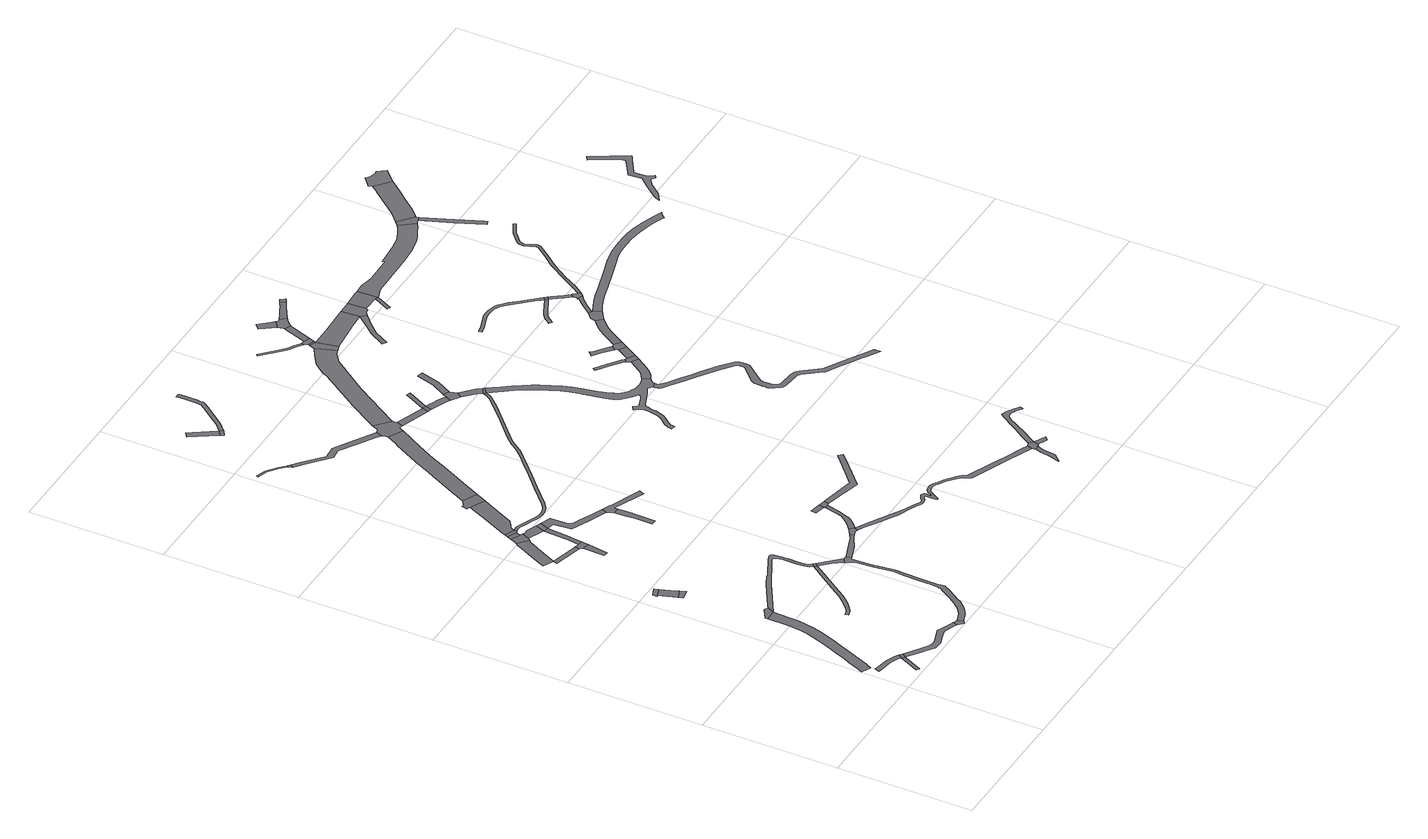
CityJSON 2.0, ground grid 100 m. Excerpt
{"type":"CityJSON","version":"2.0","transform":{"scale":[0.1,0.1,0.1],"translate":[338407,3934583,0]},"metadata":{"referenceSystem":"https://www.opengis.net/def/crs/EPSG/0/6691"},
"CityObjects":{
"road1":{"type":"Road","attributes":{"RoadStructureAttribute.sectionType":"1"},"geometry":[{"type":"MultiSurface","lod":"1","boundaries":[[[0,1,2,3,4,5,6,7,8,9]]]}]},
"road2":{"type":"Road","geometry":[{"type":"MultiSurface","lod":"1","boundaries":[[[8,10,11,12,9]]]}]},
"road3":{"type":"Road","attributes":{"function":"3","RoadStructureAttribute.sectionType":"1"},"geometry":[{"type":"MultiSurface","lod":"1","boundaries":[[[13,14,15,16,17,18,19,20,21,22,23,24,25,26,27,28,29,30,31,32,33,34,35,36,37,38,39,40,41,42]]]}]},
"road4":{"type":"Road","attributes":{"RoadStructureAttribute.sectionType":"1"},"geometry":[{"type":"MultiSurface","lod":"1","boundaries":[[[43,44,45,46,47,48,49,50,51,52,53,12,11,10,54,55,56,57,11,58,59,60,61,62,63,64,65,66,67,68,69]]]}]},
"road5":{"type":"Road","geometry":[{"type":"MultiSurface","lod":"1","boundaries":[[[70,13,42,71,72]]]}]},
"road6":{"type":"Road","geometry":[{"type":"MultiSurface","lod":"1","boundaries":[[[73,74,75,76,77]]]}]},
"road7":{"type":"Road","attributes":{"function":"3","RoadStructureAttribute.sectionType":"1"},"geometry":[{"type":"MultiSurface","lod":"1","boundaries":[[[78,79,76,75,80]]]}]},
"road8":{"type":"Road","geometry":[{"type":"MultiSurface","lod":"1","boundaries":[[[78,80,81,82]]]}]},
"road9":{"type":"Road","geometry":[{"type":"MultiSurface","lod":"1","boundaries":[[[83,84,85,86,43,69]]]}]},
"road10":{"type":"Road","attributes":{"RoadStructureAttribute.sectionType":"1"},"geometry":[{"type":"MultiSurface","lod":"1","boundaries":[[[87,88,89,90,91,92,93,94,95,96,97,98,99,100,101,102,103,104,105,106,107,108,109,110]]]}]},
"road11":{"type":"Road","attributes":{"RoadStructureAttribute.sectionType":"1"},"geometry":[{"type":"MultiSurface","lod":"1","boundaries":[[[111,112,113,114,115,116,117,118,119,120,121,122,123,124,125,126,127,128,129,130,131,132,133,134,135,136,137,138,139,140,71,42,141,142,143,144,145,146,147,148,149,150,151,152,153,154,155,156,157,158]]]}]},
"road12":{"type":"Road","attributes":{"function":"3","RoadStructureAttribute.sectionType":"1"},"geometry":[{"type":"MultiSurface","lod":"1","boundaries":[[[159,160,161,162,163,164,165,166,167,168,169]]]}]},
"road13":{"type":"Road","attributes":{"RoadStructureAttribute.sectionType":"1"},"geometry":[{"type":"MultiSurface","lod":"1","boundaries":[[[170,159,171,172,173,174]]]}]},
"road14":{"type":"Road","attributes":{"RoadStructureAttribute.sectionType":"1"},"geometry":[{"type":"MultiSurface","lod":"1","boundaries":[[[175,176,177,178,179,180,181,182,183,184,185,186,187,188,189,190,191,192,193,194,195,196,85,84,197,198,199,200,201,202,203,204,205,206,207,208,209,210,211,212,213,214,215,216,217,218,219,220,221,222]]]}]},
"road15":{"type":"Road","geometry":[{"type":"MultiSurface","lod":"1","boundaries":[[[223,224,225,226]]]}]},
"road16":{"type":"Road","geometry":[{"type":"MultiSurface","lod":"1","boundaries":[[[227,164,163,228,229,230,231,232]]]}]},
"road17":{"type":"Road","geometry":[{"type":"MultiSurface","lod":"1","boundaries":[[[174,173,223,226,233,234]]]}]},
"road18":{"type":"Road","geometry":[{"type":"MultiSurface","lod":"1","boundaries":[[[231,235,236,237,238,232]]]}]},
"road19":{"type":"Road","attributes":{"RoadStructureAttribute.sectionType":"1"},"geometry":[{"type":"MultiSurface","lod":"1","boundaries":[[[239,240,238,237,241,242]]]}]},
"road20":{"type":"Road","attributes":{"RoadStructureAttribute.sectionType":"1"},"geometry":[{"type":"MultiSurface","lod":"1","boundaries":[[[243,244,245,246,247,248,249,234,233]]]}]},
"road21":{"type":"Road","attributes":{"RoadStructureAttribute.sectionType":"1"},"geometry":[{"type":"MultiSurface","lod":"1","boundaries":[[[229,250,251,252,253,254,230]]]}]},
"road22":{"type":"Road","geometry":[{"type":"MultiSurface","lod":"1","boundaries":[[[111,158,87,110,255]]]}]},
"road23":{"type":"Road","geometry":[{"type":"MultiSurface","lod":"1","boundaries":[[[110,256,257,222,221,258,255]]]}]},
"road24":{"type":"Road","geometry":[{"type":"MultiSurface","lod":"1","boundaries":[[[259,252,251,247,246]]]}]},
"road25":{"type":"Road","attributes":{"function":"3","RoadStructureAttribute.sectionType":"1"},"geometry":[{"type":"MultiSurface","lod":"1","boundaries":[[[260,261,262,239,242,263,264,265,266,267,268,269]]]}]},
"road26":{"type":"Road","attributes":{"RoadStructureAttribute.sectionType":"1"},"geometry":[{"type":"MultiSurface","lod":"1","boundaries":[[[270,271,272,273,274,275,276,277,278,279,280,259,246]]]}]},
"road27":{"type":"Road","geometry":[{"type":"MultiSurface","lod":"1","boundaries":[[[281,282,283,284,285,286,269,268,287,288]]]}]},
"road28":{"type":"Road","attributes":{"RoadStructureAttribute.sectionType":"1"},"geometry":[{"type":"MultiSurface","lod":"1","boundaries":[[[219,289,290,291,292,293,294,295,296,220]]]}]},
"road29":{"type":"Road","attributes":{"RoadStructureAttribute.sectionType":"1"},"geometry":[{"type":"MultiSurface","lod":"1","boundaries":[[[297,298,299,300,301,302,303,304]]]}]},
"road30":{"type":"Road","attributes":{"RoadStructureAttribute.sectionType":"1"},"geometry":[{"type":"MultiSurface","lod":"1","boundaries":[[[305,306,307,308,309,310,311,312,313,314]]]}]},
"road31":{"type":"Road","geometry":[{"type":"MultiSurface","lod":"1","boundaries":[[[315,305,314,316,317]]]}]},
"road32":{"type":"Road","geometry":[{"type":"MultiSurface","lod":"1","boundaries":[[[318,319,320,293,292,321,322,323]]]}]},
"road33":{"type":"Road","geometry":[{"type":"MultiSurface","lod":"1","boundaries":[[[273,297,304,324,325,326,327,328,329,274]]]}]},
"road34":{"type":"Road","attributes":{"RoadStructureAttribute.sectionType":"1"},"geometry":[{"type":"MultiSurface","lod":"1","boundaries":[[[330,331,332,333,334,335,336,319,318,337,338,339,340,341,342,343]]]}]},
"road35":{"type":"Road","attributes":{"function":"3","RoadStructureAttribute.sectionType":"1"},"geometry":[{"type":"MultiSurface","lod":"1","boundaries":[[[344,345,346,347,348,349,350,351,352,353,354,355,356,357,281,288]]]}]},
"road36":{"type":"Road","geometry":[{"type":"MultiSurface","lod":"1","boundaries":[[[358,359,360,361]]]}]},
"road37":{"type":"Road","attributes":{"RoadStructureAttribute.sectionType":"1"},"geometry":[{"type":"MultiSurface","lod":"1","boundaries":[[[316,362,363,364,365,366,367,368,369,370,371,372,317]]]}]},
"road38":{"type":"Road","attributes":{"RoadStructureAttribute.sectionType":"1"},"geometry":[{"type":"MultiSurface","lod":"1","boundaries":[[[373,374,375,376,377]]]}]},
"road39":{"type":"Road","geometry":[{"type":"MultiSurface","lod":"1","boundaries":[[[378,379,380,361,360,330,343]]]}]},
"road40":{"type":"Road","geometry":[{"type":"MultiSurface","lod":"1","boundaries":[[[376,381,382,383,377]]]}]},
"road41":{"type":"Road","attributes":{"RoadStructureAttribute.sectionType":"1"},"geometry":[{"type":"MultiSurface","lod":"1","boundaries":[[[383,384,385,386,387,388,389,390,391,392,393,394,395,396,397,398,399,400,401,402,403,404,377]]]}]},
"road42":{"type":"Road","geometry":[{"type":"MultiSurface","lod":"1","boundaries":[[[405,406,407,408,409,368,367,410,411,351,350,412,413,414,415]]]}]},
"road43":{"type":"Road","attributes":{"RoadStructureAttribute.sectionType":"1"},"geometry":[{"type":"MultiSurface","lod":"1","boundaries":[[[378,416,417,418,419,420,421,422,423,424,425,379]]]}]},
"road44":{"type":"Road","geometry":[{"type":"MultiSurface","lod":"1","boundaries":[[[426,427,428,429,430,431,432,433,434,435,436,437,438,439,440,441,442,443,444,445,446,447,448,449,450,451,452,453,454,455,456,457,458,459,460,461,462,463,464,465,466,467,468,469,470,471,472,473,474,475,476,477,478,479,480,481,482,483,484,485,486,487,488,489,490,491,492,493,494,495,496,497,498,499,242,241,500,501,502,503,504,505,506,507,508,509,510,511,512,513,514,515,516,517,518,519,520,521,522,523,524,525,526,527,528,529,530,531,532,533,534,535,536,537,538,539,540,541,458,542,543,544,545,546,547,548,549,550,551,552,553,554,555,556,557,558,559,560,561,562,563,564,565,566,567,568,569,570,571,572,573,574,575,576,577,578,579,580,581,582,583,584,585,586,587,588,589,590,591,592,593,594,595,596,597,598,599,600,601,602]]]}]},
"road45":{"type":"Road","geometry":[{"type":"MultiSurface","lod":"1","boundaries":[[[603,604,605,606,607,608,609,610,611,612,613,614,615,616,617,618,619,620,621,622,623,624,625,626,627,628,629,630,631,632,633,318,323,634,635,636,637,638,639,640,641,642,643,644,645,646,647,648,649,650,651,652,653,654,655,656,657,658,659,660,661,662,663,664,665]]]}]},
"road46":{"type":"Road","attributes":{"RoadStructureAttribute.sectionType":"1"},"geometry":[{"type":"MultiSurface","lod":"1","boundaries":[[[414,666,667,415]]]}]},
"road47":{"type":"Road","geometry":[{"type":"MultiSurface","lod":"1","boundaries":[[[666,668,669,670,667]]]}]},
"road48":{"type":"Road","geometry":[{"type":"MultiSurface","lod":"1","boundaries":[[[671,672,670,669]]]}]},
"road49":{"type":"Road","attributes":{"RoadStructureAttribute.sectionType":"1"},"geometry":[{"type":"MultiSurface","lod":"1","boundaries":[[[668,673,674,675,676,677,678,679,680,681,682,683,684,669]]]}]},
"road50":{"type":"Road","attributes":{"function":"3","RoadStructureAttribute.sectionType":"1"},"geometry":[{"type":"MultiSurface","lod":"1","boundaries":[[[685,686,687,688,689,690,691,692,693,694,695,696,407,406,697,698,699,700,701,702]]]}]},
"road51":{"type":"Road","geometry":[{"type":"MultiSurface","lod":"1","boundaries":[[[703,704,705,706,707,708,679,678]]]}]},
"road52":{"type":"Road","attributes":{"RoadStructureAttribute.sectionType":"1"},"geometry":[{"type":"MultiSurface","lod":"1","boundaries":[[[709,710,711,712,706,705,713,714,715,716]]]}]},
"road53":{"type":"Road","geometry":[{"type":"MultiSurface","lod":"1","boundaries":[[[459,458,457,709,716]]]}]},
"road54":{"type":"Road","attributes":{"RoadStructureAttribute.sectionType":"1"},"geometry":[{"type":"MultiSurface","lod":"1","boundaries":[[[707,717,718,719,720,721,722,708]]]}]},
"road55":{"type":"Road","attributes":{"RoadStructureAttribute.sectionType":"1"},"geometry":[{"type":"MultiSurface","lod":"1","boundaries":[[[723,724,725,726,727,728,729,730,731,732,733,734,735,736]]]}]},
"road56":{"type":"Road","geometry":[{"type":"MultiSurface","lod":"1","boundaries":[[[736,735,737,738,739,603,665]]]}]},
"road57":{"type":"Road","geometry":[{"type":"MultiSurface","lod":"1","boundaries":[[[737,740,741,742,743,744,738]]]}]},
"road58":{"type":"Road","attributes":{"RoadStructureAttribute.sectionType":"1"},"geometry":[{"type":"MultiSurface","lod":"1","boundaries":[[[745,746,747,748,749,750,751,752,753,754]]]}]},
"road59":{"type":"Road","geometry":[{"type":"MultiSurface","lod":"1","boundaries":[[[755,756,757,758,759,760,685,702]]]}]},
"road60":{"type":"Road","attributes":{"RoadStructureAttribute.sectionType":"1"},"geometry":[{"type":"MultiSurface","lod":"1","boundaries":[[[758,757,761,762]]]}]},
"road61":{"type":"Road","geometry":[{"type":"MultiSurface","lod":"1","boundaries":[[[761,763,764,765,745,754,762]]]}]},
"road62":{"type":"Road","attributes":{"RoadStructureAttribute.sectionType":"1"},"geometry":[{"type":"MultiSurface","lod":"1","boundaries":[[[766,767,768,769,770,771,772,773,774,775,776,777,778,779,780,781,782,783,784,785,786,787,788,789,790,791,792,793,739,738]]]}]},
"road63":{"type":"Road","attributes":{"RoadStructureAttribute.sectionType":"1"},"geometry":[{"type":"MultiSurface","lod":"1","boundaries":[[[763,794,795,796,764]]]}]},
"road64":{"type":"Road","attributes":{"RoadStructureAttribute.sectionType":"1"},"geometry":[{"type":"MultiSurface","lod":"1","boundaries":[[[797,798,799,800,801,802,803]]]}]},
"road65":{"type":"Road","geometry":[{"type":"MultiSurface","lod":"1","boundaries":[[[430,804,805,806,807,808,809,810,811,812,431]]]}]},
"road66":{"type":"Road","attributes":{"RoadStructureAttribute.sectionType":"1"},"geometry":[{"type":"MultiSurface","lod":"1","boundaries":[[[813,814,815,816,817,818,819,820]]]}]},
"road67":{"type":"Road","geometry":[{"type":"MultiSurface","lod":"1","boundaries":[[[821,822,803,802,823,824,796,795,825,826]]]}]},
"road68":{"type":"Road","attributes":{"RoadStructureAttribute.sectionType":"1"},"geometry":[{"type":"MultiSurface","lod":"1","boundaries":[[[827,828,829,757,756,830,831,832,833]]]}]},
"road69":{"type":"Road","attributes":{"RoadStructureAttribute.sectionType":"1"},"geometry":[{"type":"MultiSurface","lod":"1","boundaries":[[[834,835,836,837,838,839,840,833]]]}]},
"road70":{"type":"Road","geometry":[{"type":"MultiSurface","lod":"1","boundaries":[[[819,841,808,807,842,843,844,845,820]]]}]},
"road71":{"type":"Road","attributes":{"RoadStructureAttribute.sectionType":"1"},"geometry":[{"type":"MultiSurface","lod":"1","boundaries":[[[846,847,848,849,850,851,852]]]}]},
"road72":{"type":"Road","attributes":{"RoadStructureAttribute.sectionType":"1"},"geometry":[{"type":"MultiSurface","lod":"1","boundaries":[[[853,854,855,856,857,858,859,860,861,862,863,864,865,866,867,868,869,870,871,872,873,874,875,876,877,878,879,880,881,882,883,884,885,886,887,888,889,890,891,892,893,894,895,896,897,898,899,900,901,902,903,904,905,906,907,908,909,910,911,912,913,914,915,916,917,918,919,920,921,922,923,924,925,926,927,928,426,602]]]}]},
"road73":{"type":"Road","attributes":{"RoadStructureAttribute.sectionType":"1"},"geometry":[{"type":"MultiSurface","lod":"1","boundaries":[[[929,930,844,843,931,932]]]}]},
"road74":{"type":"Road","attributes":{"RoadStructureAttribute.sectionType":"1"},"geometry":[{"type":"MultiSurface","lod":"1","boundaries":[[[933,934,935,821,826,936,937,938,939]]]}]},
"road75":{"type":"Road","geometry":[{"type":"MultiSurface","lod":"1","boundaries":[[[940,941,942,846,852,943,929,932]]]}]},
"road76":{"type":"Road","geometry":[{"type":"MultiSurface","lod":"1","boundaries":[[[944,945,946,947,948,827,833,840]]]}]},
"road77":{"type":"Road","geometry":[{"type":"MultiSurface","lod":"1","boundaries":[[[949,950,951,939,938]]]}]},
"road78":{"type":"Road","attributes":{"RoadStructureAttribute.sectionType":"1"},"geometry":[{"type":"MultiSurface","lod":"1","boundaries":[[[952,953,954,955,956,941,940,957,958,959,960,961,962,963,964]]]}]},
"road79":{"type":"Road","geometry":[{"type":"MultiSurface","lod":"1","boundaries":[[[965,966,967,968,969]]]}]},
"road80":{"type":"Road","geometry":[{"type":"MultiSurface","lod":"1","boundaries":[[[968,970,971,972,973,947,946,974,975,969]]]}]},
"road81":{"type":"Road","attributes":{"RoadStructureAttribute.sectionType":"1"},"geometry":[{"type":"MultiSurface","lod":"1","boundaries":[[[976,977,978,979,980,981,982,983,984,985,986,987,988,989,990,991,992,993,994,995,996,997,998,999,1000,1001,1002,1003,1004,1005]]]}]},
"road82":{"type":"Road","attributes":{"RoadStructureAttribute.sectionType":"1"},"geometry":[{"type":"MultiSurface","lod":"1","boundaries":[[[1006,1007,1008,1009,1010,1011,1012,1013,1014,1015,1016,1017,1018,1019,1020,1021,1022,1005]]]}]},
"road83":{"type":"Road","geometry":[{"type":"MultiSurface","lod":"1","boundaries":[[[963,1023,1024,1025,1026,1027,1028,964]]]}]},
"road84":{"type":"Road","attributes":{"RoadStructureAttribute.sectionType":"1"},"geometry":[{"type":"MultiSurface","lod":"1","boundaries":[[[1029,1030,1031,1026,1025,1032,1033,1034,1035]]]}]},
"road85":{"type":"Road","geometry":[{"type":"MultiSurface","lod":"1","boundaries":[[[1022,1036,1037,976,1005]]]}]},
"road86":{"type":"Road","attributes":{"RoadStructureAttribute.sectionType":"1"},"geometry":[{"type":"MultiSurface","lod":"1","boundaries":[[[1038,1039,1037,1036,1040,1041,1042,1043]]]}]},
"road87":{"type":"Road","geometry":[{"type":"MultiSurface","lod":"1","boundaries":[[[1034,1044,1045,1046,1047,1048,1049,1043,1042,1050,1051,1035]]]}]},
"road88":{"type":"Road","attributes":{"function":"3","RoadStructureAttribute.sectionType":"1"},"geometry":[{"type":"MultiSurface","lod":"1","boundaries":[[[1052,1053,1054,1055,1056,1057,1058,1059,1060,1061,1062,1063,1064,970,968,1065,1066,1067,1068,1069,1070,1071,1072,1073,1074,1075]]]}]},
"road89":{"type":"Road","attributes":{"RoadStructureAttribute.sectionType":"1"},"geometry":[{"type":"MultiSurface","lod":"1","boundaries":[[[1076,1077,1078,1079,1080,1081,1082,1083,1084,1085,1086,1087,1088,1089,1090,1091,1092,1093,1094,1095,1096,1097,1098,1099,1100,1101,1102,1103,1104,1105,1106,1107,1108,1109,1047,1046]]]}]},
"road90":{"type":"Road","attributes":{"RoadStructureAttribute.sectionType":"1"},"geometry":[{"type":"MultiSurface","lod":"1","boundaries":[[[1023,1110,1111,1112,1113,1114,1115,1116,1117,1118,1119,1120,1121,1122,1123,1124,1125,1126,1127,1128,1129,1130,1131,1132,1133,1134,1135,1136,1137,1138,1139,1140,1141,1142,1143,1144,1145,1146,1147,1148,1149,1150,1151,1152,1024]]]}]},
"road91":{"type":"Road","geometry":[{"type":"MultiSurface","lod":"1","boundaries":[[[1153,1154,1155,1156,1157,1158,1159,1052,1075]]]}]},
"road92":{"type":"Road","attributes":{"RoadStructureAttribute.sectionType":"1"},"geometry":[{"type":"MultiSurface","lod":"1","boundaries":[[[1160,1161,1162,1163,1164,1156,1155]]]}]},
"road93":{"type":"Road","attributes":{"function":"3","RoadStructureAttribute.sectionType":"1"},"geometry":[{"type":"MultiSurface","lod":"1","boundaries":[[[1165,1166,1167,1168,1169,1170,1171,1158,1157,1172,1173,1174,1175,1176,1177]]]}]},
"road94":{"type":"Road","geometry":[{"type":"MultiSurface","lod":"1","boundaries":[[[1178,1179,1180,1181,1182,1183,1184,1165,1177,1185,1186,1187]]]}]},
"road95":{"type":"Road","geometry":[{"type":"MultiSurface","lod":"1","boundaries":[[[1188,1189,1190,1191,1192,1193,1194,1195,1196,1197,1198,1199,1200,1201,1202,1203,1204,1205,1206,1207,1208,1209,1210,1211,1212,1213,1214,1215,1216,1217,1218,1219,1220,1221,1222,1223,1224,1225,1226]]]}]}
},
"vertices":[
[260,240,0],[199,265,0],[114,281,0],[81,290,0],[68,254,0],[111,244,0],[189,230,0],[244,207,0],[267,194,0],[287,224,0],
[264,188,0],[288,177,0],[310,207,0],
[236,1163,0],[236,1130,0],[236,1038,0],[233,985,0],[225,929,0],[222,917,0],[217,885,0],[216,880,0],[195,808,0],[155,697,0],[117,603,0],[87,529,0],[69,488,0],[64,475,0],[31,397,0],[10,352,0],[78,320,0],[100,367,0],[155,498,0],[185,570,0],[197,599,0],[226,671,0],[267,785,0],[276,816,0],[289,863,0],[299,917,0],[308,977,0],[311,1035,0],[315,1132,0],[317,1171,0],
[767,74,0],[757,78,0],[682,107,0],[642,125,0],[541,89,0],[519,84,0],[498,85,0],[474,92,0],[417,128,0],[415,129,0],[331,191,0],[260,178,0],[194,43,0],[217,29,0],[283,164,0],[309,162,0],[392,101,0],[397,97,0],[444,62,0],[470,47,0],[489,43,0],[506,41,0],[532,43,0],[595,63,0],[657,80,0],[752,43,0],[755,42,0],
[235,1187,0],[343,1223,0],[317,1237,0],
[112,1958,0],[115,1926,0],[122,1927,0],[185,1950,0],[174,1980,0],
[232,1824,0],[222,1849,0],[166,1797,0],
[178,1765,0],[251,1778,0],
[791,4,0],[817,22,0],[800,62,0],[779,69,0],
[881,1164,0],[823,1084,0],[730,953,0],[673,869,0],[641,833,0],[638,830,0],[610,801,0],[576,770,0],[556,757,0],[541,749,0],[530,745,0],[516,743,0],[520,718,0],[536,721,0],[551,726,0],[569,736,0],[591,750,0],[627,783,0],[655,812,0],[656,813,0],[693,853,0],[750,939,0],[843,1069,0],[898,1152,0],
[905,1188,0],[903,1190,0],[891,1202,0],[887,1212,0],[884,1232,0],[880,1287,0],[880,1351,0],[873,1445,0],[872,1453,0],[871,1461,0],[868,1468,0],[867,1471,0],[866,1473,0],[865,1475,0],[862,1477,0],[861,1478,0],[860,1478,0],[859,1479,0],[857,1479,0],[855,1479,0],[849,1480,0],[812,1469,0],[784,1456,0],[704,1415,0],[674,1400,0],[649,1388,0],[646,1394,0],[566,1354,0],[436,1278,0],[364,1236,0],[382,1209,0],[452,1250,0],[581,1326,0],[660,1365,0],[715,1392,0],[817,1445,0],[834,1446,0],[840,1442,0],[847,1430,0],[854,1408,0],[857,1387,0],[856,1352,0],[856,1286,0],[860,1229,0],[864,1206,0],[869,1192,0],[877,1178,0],[885,1169,0],
[136,2707,0],[144,2723,0],[197,2831,0],[252,2938,0],[263,2949,0],[195,3012,0],[180,2994,0],[158,2950,0],[142,2916,0],[87,2799,0],[61,2741,0],
[229,2683,0],[128,2673,0],[212,2651,0],[336,2620,0],[344,2654,0],
[1040,972,0],[1045,963,0],[1047,958,0],[1055,932,0],[1063,809,0],[1078,680,0],[1075,602,0],[1070,494,0],[1069,383,0],[1068,369,0],[1067,357,0],[1062,336,0],[1061,335,0],[1058,321,0],[1041,290,0],[996,220,0],[958,167,0],[935,140,0],[913,117,0],[890,99,0],[864,84,0],[826,70,0],[849,33,0],[883,46,0],[911,63,0],[937,82,0],[967,111,0],[992,141,0],[1015,177,0],[1029,197,0],[1076,270,0],[1095,304,0],[1096,307,0],[1096,317,0],[1095,325,0],[1092,339,0],[1088,370,0],[1090,493,0],[1095,601,0],[1098,680,0],[1084,802,0],[1083,810,0],[1073,956,0],[1072,990,0],[1085,995,0],[1074,1029,0],[1055,1032,0],[1018,1011,0],
[354,2595,0],[350,2441,0],[384,2437,0],[404,2588,0],
[205,3031,0],[280,2967,0],[281,2968,0],[305,3022,0],[288,3030,0],[218,3061,0],
[410,2641,0],[376,2646,0],
[297,3059,0],[300,3065,0],[301,3067,0],[233,3097,0],
[243,3120,0],[235,3100,0],[318,3071,0],[314,3091,0],
[422,2727,0],[424,2746,0],[435,2907,0],[436,2907,0],[400,2910,0],[389,2749,0],[389,2745,0],
[384,2925,0],[401,2917,0],[428,2986,0],[354,3017,0],[323,3015,0],
[920,1173,0],
[967,1081,0],[1015,1015,0],[988,1101,0],
[462,2972,0],
[317,3283,0],[266,3173,0],[263,3167,0],[334,3129,0],[358,3140,0],[387,3161,0],[392,3166,0],[437,3258,0],[511,3409,0],[401,3463,0],
[493,2896,0],[505,2766,0],[627,2709,0],[772,2651,0],[788,2688,0],[718,2720,0],[623,2761,0],[564,2789,0],[548,2817,0],[541,2943,0],[470,2969,0],
[444,3540,0],[422,3525,0],[408,3517,0],[390,3516,0],[381,3475,0],[393,3470,0],[526,3440,0],[550,3490,0],
[1191,1033,0],[1281,1082,0],[1305,1093,0],[1313,1096,0],[1304,1123,0],[1265,1102,0],[1226,1086,0],[1082,1032,0],
[794,2600,0],[798,2522,0],[801,2447,0],[799,2325,0],[839,2323,0],[842,2489,0],[842,2498,0],[838,2601,0],
[246,4738,0],[203,4780,0],[128,4838,0],[114,4844,0],[51,4863,0],[47,4848,0],[109,4830,0],[121,4825,0],[193,4769,0],[235,4727,0],
[251,4733,0],[246,4700,0],[264,4722,0],
[1381,1129,0],[1357,1160,0],[1337,1144,0],[1347,1108,0],[1361,1106,0],[1368,1103,0],
[837,2626,0],[1064,2528,0],[1080,2565,0],[1043,2582,0],[856,2658,0],[850,2661,0],
[1492,1406,0],[1468,1309,0],[1458,1270,0],[1444,1250,0],[1422,1220,0],[1401,1197,0],[1369,1169,0],[1393,1140,0],[1431,1175,0],[1450,1195,0],[1460,1212,0],[1472,1234,0],[1493,1303,0],[1517,1400,0],
[602,3599,0],[696,3785,0],[714,3823,0],[781,3960,0],[881,4143,0],[895,4167,0],[938,4246,0],[835,4303,0],[791,4224,0],[778,4200,0],[676,4014,0],[613,3884,0],[590,3838,0],[496,3651,0],
[1416,1470,0],[1410,1430,0],[1487,1413,0],[1496,1451,0],
[342,4618,0],[468,4510,0],[544,4523,0],[666,4446,0],[792,4366,0],[823,4344,0],[843,4389,0],[705,4472,0],[550,4565,0],[454,4557,0],[318,4679,0],
[280,5458,0],[254,5496,0],[214,5468,0],[331,5286,0],[374,5313,0],
[1538,1407,0],[1545,1441,0],[1504,1449,0],
[348,5260,0],[391,5288,0],[394,5291,0],
[452,5345,0],[484,5387,0],[568,5495,0],[590,5527,0],[596,5535,0],[602,5556,0],[604,5574,0],[606,5599,0],[606,5667,0],[604,5727,0],[604,5736,0],[574,5735,0],[574,5718,0],[576,5667,0],[576,5600,0],[573,5561,0],[569,5548,0],[552,5525,0],[544,5513,0],[460,5405,0],[430,5365,0],
[995,4343,0],[996,4358,0],[895,4448,0],[876,4409,0],[872,4398,0],[833,4324,0],[834,4315,0],[958,4281,0],[963,4283,0],[985,4275,0],[1001,4322,0],
[1546,1405,0],[1806,1338,0],[1813,1340,0],[2008,1524,0],[2060,1573,0],[2032,1598,0],[1986,1556,0],[1805,1391,0],[1794,1392,0],[1551,1440,0],
[2168,3027,0],[2168,3031,0],[2178,3055,0],[2200,3074,0],[2204,3077,0],[2174,3128,0],[2144,3116,0],[2116,3111,0],[2096,3112,0],[2050,3120,0],[2042,3124,0],[2021,3134,0],[2004,3144,0],[1976,3172,0],[1967,3182,0],[1958,3198,0],[1950,3216,0],[1944,3236,0],[1932,3267,0],[1918,3318,0],[1901,3397,0],[1901,3398,0],[1897,3413,0],[1879,3493,0],[1859,3554,0],[1831,3626,0],[1801,3690,0],[1778,3736,0],[1746,3785,0],[1709,3842,0],[1666,3901,0],[1605,3988,0],[1562,3958,0],[1544,3966,0],[1533,3940,0],[1531,3936,0],[1528,3930,0],[1525,3926,0],[1521,3920,0],[1515,3913,0],[1446,3842,0],[1338,3737,0],[1198,3609,0],[1176,3588,0],[1157,3568,0],[1142,3548,0],[1112,3507,0],[1102,3493,0],[1091,3478,0],[1047,3435,0],[992,3382,0],[894,3291,0],[789,3193,0],[656,3069,0],[637,3052,0],[624,3044,0],[609,3036,0],[593,3030,0],[582,3027,0],[566,3025,0],[559,3025,0],[550,3026,0],[542,3026,0],[534,3027,0],[521,3030,0],[517,3031,0],[512,3032,0],[497,3038,0],[473,3048,0],[364,3094,0],[357,3096,0],[350,3097,0],[344,3097,0],[336,3096,0],[324,3073,0],[339,3077,0],[345,3077,0],[349,3077,0],[354,3076,0],[358,3075,0],[395,3060,0],[461,3032,0],[490,3019,0],[506,3013,0],[511,3012,0],[516,3010,0],[531,3008,0],[540,3006,0],[549,3006,0],[559,3005,0],[568,3006,0],[586,3008,0],[600,3011,0],[617,3018,0],[634,3027,0],[648,3036,0],[670,3054,0],[803,3178,0],[907,3276,0],[1005,3367,0],[1055,3415,0],[1106,3465,0],[1118,3481,0],[1128,3496,0],[1158,3536,0],[1173,3555,0],[1190,3574,0],[1220,3602,0],[1351,3723,0],[1460,3828,0],[1530,3899,0],[1537,3908,0],[1542,3914,0],[1545,3919,0],[1549,3927,0],[1552,3932,0],[1628,3864,0],[1668,3811,0],[1706,3752,0],[1730,3708,0],[1752,3666,0],[1780,3604,0],[1808,3535,0],[1826,3478,0],[1840,3416,0],[1844,3399,0],[1847,3387,0],[1860,3310,0],[1869,3257,0],[1879,3213,0],[1888,3188,0],[1896,3172,0],[1912,3147,0],[1932,3122,0],[1968,3091,0],[1991,3076,0],[2014,3065,0],[2011,3061,0],[2007,3053,0],[2011,3050,0],[1979,3034,0],[1941,3020,0],[1920,3011,0],[1906,3006,0],[1899,3008,0],[1880,3039,0],[1849,3019,0],[1875,2977,0],[1880,2966,0],[1882,2953,0],[1880,2918,0],[1876,2884,0],[1871,2861,0],[1860,2832,0],[1842,2806,0],[1819,2780,0],[1804,2761,0],[1790,2733,0],[1783,2699,0],[1813,2693,0],[1819,2724,0],[1830,2745,0],[1842,2761,0],[1865,2787,0],[1887,2817,0],[1900,2853,0],[1905,2879,0],[1910,2915,0],[1918,2950,0],[1919,2960,0],[1934,2977,0],[1993,3000,0],[2026,3013,0],[2046,3021,0],[2066,3029,0],[2100,3049,0],[2127,3022,0],
[2707,546,0],[2665,564,0],[2528,622,0],[2433,662,0],[2243,741,0],[2219,778,0],[2209,789,0],[2196,804,0],[2122,858,0],[2080,883,0],[2055,898,0],[2022,911,0],[2005,909,0],[1981,906,0],[1954,888,0],[1932,850,0],[1930,850,0],[1928,852,0],[1930,886,0],[1927,903,0],[1904,914,0],[1875,898,0],[1855,883,0],[1842,880,0],[1831,882,0],[1792,901,0],[1729,929,0],[1678,957,0],[1657,969,0],[1497,1062,0],[1390,1123,0],[1413,1080,0],[1493,1032,0],[1643,942,0],[1669,932,0],[1721,910,0],[1784,883,0],[1824,863,0],[1842,859,0],[1864,864,0],[1886,881,0],[1905,891,0],[1909,889,0],[1910,885,0],[1907,829,0],[1908,814,0],[1912,797,0],[1916,796,0],[1921,796,0],[1948,838,0],[1969,874,0],[1988,886,0],[2020,890,0],[2046,880,0],[2070,866,0],[2110,841,0],[2180,784,0],[2193,770,0],[2201,756,0],[2228,705,0],[2513,586,0],[2692,510,0],[2694,509,0],
[1202,4200,0],[1218,4248,0],
[1230,4191,0],[1247,4239,0],[1221,4252,0],
[1326,4398,0],[1299,4408,0],
[1262,4180,0],[1296,4166,0],[1304,4163,0],[1305,4162,0],[1349,4143,0],[1376,4127,0],[1401,4170,0],[1372,4188,0],[1335,4204,0],[1325,4208,0],[1316,4212,0],[1280,4226,0],
[1464,5182,0],[1404,5147,0],[1321,5093,0],[1280,5046,0],[1251,5007,0],[1238,4970,0],[1146,4837,0],[1085,4746,0],[1059,4708,0],[1029,4663,0],[1016,4644,0],[926,4502,0],[1219,4710,0],[1340,4873,0],[1369,4914,0],[1412,4974,0],[1477,5022,0],[1519,5038,0],
[1386,4121,0],[1428,4095,0],[1441,4085,0],[1470,4124,0],[1457,4178,0],[1417,4200,0],
[1595,4003,0],[1569,4036,0],[1535,4069,0],[1499,4103,0],[1459,4072,0],[1498,4035,0],[1533,3993,0],[1548,3976,0],
[1518,4289,0],[1559,4430,0],[1518,4442,0],[1516,4443,0],[1514,4437,0],[1476,4307,0],
[2687,436,0],[2683,414,0],[2673,362,0],[2661,311,0],[2653,287,0],[2656,290,0],[2704,340,0],[2708,366,0],[2716,423,0],[2720,449,0],[2729,470,0],[2730,472,0],[2742,487,0],[2699,478,0],
[2755,492,0],[2767,532,0],[2739,559,0],
[2774,489,0],[2788,482,0],[2824,463,0],[2848,487,0],[2808,509,0],
[1476,5283,0],[1436,5311,0],[1392,5337,0],[1357,5366,0],[1232,5486,0],[1218,5472,0],[1344,5351,0],[1380,5321,0],[1425,5294,0],[1465,5266,0],
[1535,5044,0],[1560,5050,0],[1529,5207,0],[1481,5224,0],[1469,5192,0],[1469,5191,0],
[1533,5219,0],[1485,5235,0],
[1548,5261,0],[1500,5277,0],[1480,5281,0],
[2837,648,0],[2870,702,0],[2889,733,0],[2915,781,0],[2918,785,0],[2926,795,0],[2941,806,0],[2958,811,0],[2966,810,0],[2976,809,0],[2997,801,0],[3000,800,0],[3053,766,0],[3053,767,0],[3063,789,0],[3011,823,0],[3010,823,0],[2995,833,0],[2986,839,0],[2977,843,0],[2939,857,0],[2932,857,0],[2927,853,0],[2917,836,0],[2852,732,0],[2848,726,0],[2832,702,0],[2783,630,0],
[1590,5386,0],[1612,5435,0],[1565,5454,0],
[1581,5573,0],[1521,5642,0],[1481,5609,0],[1497,5590,0],[1511,5570,0],[1556,5505,0],[1607,5543,0],
[2241,3098,0],[2270,3123,0],[2296,3157,0],[2356,3246,0],[2305,3277,0],[2304,3276,0],[2248,3192,0],[2227,3165,0],[2206,3147,0],
[2293,3341,0],[2215,3401,0],[2127,3462,0],[2113,3441,0],[2200,3381,0],[2276,3322,0],[2290,3309,0],[2310,3325,0],
[1637,5535,0],[1622,5530,0],[1567,5460,0],[1568,5459,0],[1642,5470,0],[1671,5493,0],
[1906,5216,0],[1817,5212,0],[1676,5205,0],[1578,5053,0],[1602,5057,0],[1776,5073,0],[1913,5083,0],
[1834,4986,0],[1785,4928,0],[1716,4810,0],[1747,4794,0],[1806,4902,0],[1872,4976,0],[1948,5044,0],
[2301,3289,0],[2364,3258,0],[2380,3284,0],[2330,3317,0],[2318,3319,0],
[2400,3465,0],[2321,3524,0],[2285,3553,0],[2272,3571,0],[2241,3538,0],[2298,3496,0],[2373,3435,0],
[2135,2977,0],[2150,2965,0],[2195,2931,0],[2288,2868,0],[2343,2830,0],[2403,2791,0],[2510,2715,0],[2522,2706,0],[2592,2648,0],[2598,2637,0],[2602,2607,0],[2598,2589,0],[2493,2479,0],[2487,2472,0],[2483,2466,0],[2481,2461,0],[2479,2457,0],[2478,2451,0],[2477,2447,0],[2475,2387,0],[2475,2368,0],[2475,2361,0],[2476,2350,0],[2478,2341,0],[2480,2333,0],[2494,2311,0],[2519,2275,0],[2532,2263,0],[2557,2256,0],[2666,2247,0],[2689,2242,0],[2692,2240,0],[2697,2236,0],[2704,2229,0],[2761,2154,0],[2799,2105,0],[2807,2097,0],[2864,2064,0],[2953,2012,0],[3051,1955,0],[3084,1936,0],[3171,1881,0],[3172,1932,0],[3104,1971,0],[3071,1990,0],[2955,2058,0],[2884,2099,0],[2832,2129,0],[2829,2132,0],[2735,2254,0],[2723,2267,0],[2704,2279,0],[2672,2287,0],[2565,2295,0],[2552,2299,0],[2549,2302,0],[2530,2329,0],[2523,2353,0],[2521,2378,0],[2520,2405,0],[2521,2422,0],[2524,2429,0],[2529,2437,0],[2636,2571,0],[2642,2606,0],[2636,2649,0],[2624,2674,0],[2546,2738,0],[2544,2740,0],[2425,2824,0],[2365,2863,0],[2311,2901,0],[2218,2964,0],[2182,2991,0],[2178,2995,0],[2170,3017,0],
[2386,3410,0],[2336,3327,0],[2387,3295,0],[2438,3380,0],
[1760,5592,0],[1734,5580,0],[1688,5558,0],[1778,5555,0],[1790,5562,0],[1830,5584,0],[1804,5617,0],
[2470,3432,0],[2421,3467,0],[2412,3465,0],[2383,3419,0],
[1972,5066,0],[1998,5069,0],[2010,5087,0],[2003,5221,0],[1980,5220,0],
[1851,5596,0],[1859,5603,0],[1833,5634,0],
[2573,3675,0],[2531,3635,0],[2490,3581,0],[2451,3517,0],[2426,3475,0],[2477,3444,0],[2502,3486,0],[2540,3547,0],[2576,3595,0],[2589,3607,0],[2615,3632,0],[2635,3652,0],[2595,3697,0],
[2126,5069,0],[2070,4962,0],[2095,4951,0],[2154,5073,0],[2130,5081,0],
[2150,5227,0],[2127,5227,0],[2121,5227,0],[2102,5226,0],[2014,5087,0],[2131,5084,0],
[2661,4113,0],[2645,4132,0],[2632,4146,0],[2561,4227,0],[2505,4289,0],[2474,4320,0],[2447,4342,0],[2423,4356,0],[2396,4364,0],[2366,4368,0],[2333,4368,0],[2302,4368,0],[2248,4351,0],[2183,4329,0],[2132,4315,0],[2138,4292,0],[2190,4306,0],[2256,4328,0],[2306,4343,0],[2334,4344,0],[2365,4344,0],[2391,4340,0],[2413,4333,0],[2433,4321,0],[2457,4302,0],[2487,4272,0],[2542,4211,0],[2599,4147,0],[2626,4116,0],[2642,4097,0],
[2519,4036,0],[2495,4024,0],[2484,4016,0],[2475,4009,0],[2468,4002,0],[2461,3995,0],[2448,3979,0],[2427,3951,0],[2447,3936,0],[2468,3963,0],[2480,3979,0],[2486,3985,0],[2492,3990,0],[2499,3996,0],[2508,4002,0],[2530,4014,0],[2653,4075,0],
[2707,3704,0],[2676,3756,0],[2671,3762,0],[2652,3778,0],[2601,3734,0],[2595,3699,0],
[2753,3902,0],[2741,3884,0],[2704,3841,0],[2723,3825,0],[2761,3869,0],[2797,3896,0],[2755,3909,0],
[2658,4078,0],[2677,4094,0],
[2744,4004,0],[2694,4074,0],[2675,4058,0],[2723,3991,0],[2758,3949,0],[2778,3967,0],
[2800,3899,0],[2821,3920,0],[2824,3923,0],[2808,3934,0],[2787,3957,0],[2784,3961,0],[2762,3929,0],[2756,3912,0],
[2910,5333,0],[2890,5318,0],[2840,5291,0],[2801,5273,0],[2771,5262,0],[2738,5255,0],[2687,5247,0],[2586,5239,0],[2517,5236,0],[2519,5213,0],[2506,5213,0],[2320,5212,0],[2219,5229,0],[2232,5100,0],[2298,5102,0],[2529,5107,0],[2592,5109,0],[2703,5117,0],[2763,5127,0],[2808,5137,0],[2851,5153,0],[2898,5175,0],[2957,5206,0],[2993,5228,0],
[2866,3985,0],[2930,4094,0],[2960,4142,0],[2970,4160,0],[3013,4222,0],[3079,4300,0],[3149,4392,0],[3153,4412,0],[3151,4427,0],[3136,4459,0],[3119,4496,0],[3118,4502,0],[3125,4526,0],[3132,4539,0],[3165,4569,0],[3205,4604,0],[3288,4649,0],[3278,4667,0],[3193,4620,0],[3152,4584,0],[3116,4551,0],[3106,4534,0],[3098,4504,0],[3099,4491,0],[3117,4451,0],[3131,4422,0],[3132,4412,0],[3130,4400,0],[3063,4313,0],[2997,4234,0],[2956,4174,0],[2936,4143,0],[2913,4104,0],[2849,3996,0],
[2716,3709,0],[2734,3718,0],[2755,3729,0],[2792,3745,0],[2832,3759,0],[2859,3768,0],[2955,3793,0],[3079,3831,0],[3207,3868,0],[3225,3873,0],[3274,3889,0],[3332,3900,0],[3389,3904,0],[3431,3904,0],[3484,3904,0],[3540,3900,0],[3585,3890,0],[3669,3870,0],[3728,3853,0],[3784,3832,0],[3805,3822,0],[3831,3856,0],[3845,3865,0],[3794,3889,0],[3739,3909,0],[3689,3924,0],[3613,3945,0],[3599,3949,0],[3541,3958,0],[3490,3961,0],[3434,3961,0],[3391,3959,0],[3324,3954,0],[3263,3944,0],[3225,3935,0],[3209,3931,0],[3063,3888,0],[2939,3851,0],[2895,3839,0],[2842,3826,0],[2819,3817,0],[2770,3801,0],[2730,3783,0],
[3011,5237,0],[3019,5237,0],[3023,5235,0],[3055,5248,0],[3048,5267,0],[2941,5359,0],[2929,5349,0],
[3111,5016,0],[3196,4815,0],[3228,4829,0],[3218,4851,0],[3143,5030,0],
[3216,5675,0],[3215,5673,0],[3175,5625,0],[3173,5622,0],[3082,5511,0],[3007,5421,0],[2969,5386,0],[3077,5294,0],[3112,5326,0],[3193,5424,0],[3256,5501,0],[3283,5534,0],[3325,5584,0],
[3369,5730,0],[3349,5727,0],[3306,5738,0],[3274,5756,0],[3271,5759,0],[3203,5703,0],[3208,5696,0],[3339,5601,0],[3389,5653,0],[3413,5672,0],
[4289,4317,0],[4306,4328,0],[4295,4347,0],[4236,4451,0],[4159,4585,0],[4127,4564,0],[4188,4459,0],[4238,4359,0],[4240,4350,0],[4239,4343,0],[4236,4337,0],[4228,4330,0],[4108,4252,0],[4117,4151,0],[4074,4102,0],[4073,4101,0],[4017,4035,0],[3991,4002,0],[3977,3984,0],[3970,3973,0],[3966,3965,0],[3957,3940,0],[4023,3984,0],[4025,3988,0],[4087,4064,0],[4092,4068,0],[4121,4092,0],[4129,4094,0],[4133,4095,0],[4141,4094,0],[4142,4093,0],[4153,4087,0],[4164,4078,0],[4186,4092,0],[4166,4120,0],[4156,4135,0],[4153,4139,0],[4152,4233,0],[4266,4303,0]
]}
